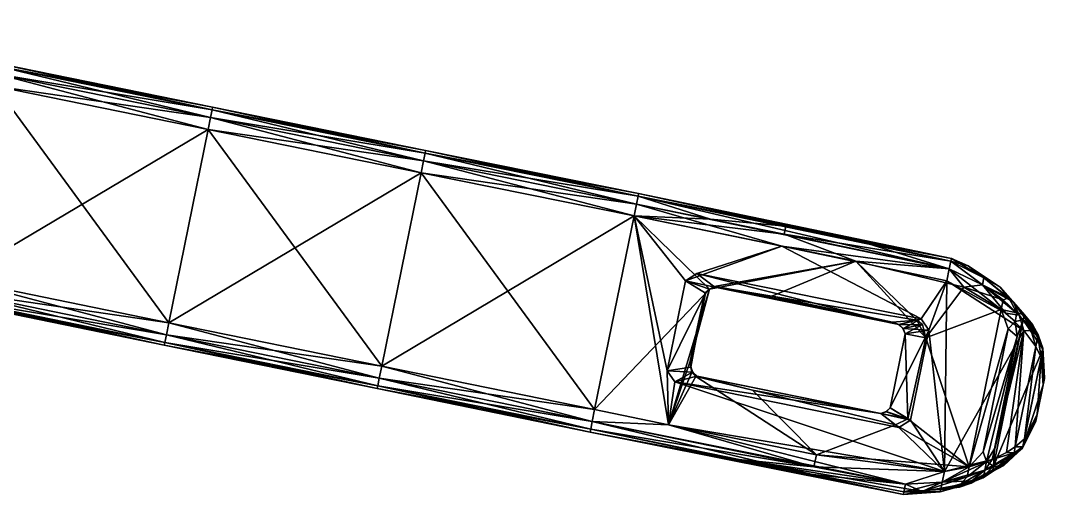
# Model space of a CAD drawing. Header units: inches. Extents: x -336 to -192, y -475 to -71.
# Drawn here: x -322.706 to -319.14, y -92.191 to -90.541 of the extents above; entities that cross this region are included whole.
import ezdxf

# ---------------------------------------------------------------- set-up
doc = ezdxf.new("R2010")
doc.units = ezdxf.units.IN

msp = doc.modelspace()

# ---------------------------------------------------------------- meshes
at = {"color": 254}
mesh = msp.add_polyface(dxfattribs=at)
corners = [(-322.7941, -90.7698, 45.3064), (-322.7857, -90.7283, 45.3272), (-322.044, -90.8788, 45.6154), (-322.7941, -90.7698, 45.9672), (-322.1893, -91.593, 46.1588), (-322.0525, -90.9204, 46.1588), (-322.0525, -90.9204, 45.5978), (-321.3024, -91.0293, 45.8523), (-322.7803, -90.7016, 45.3609), (-322.0367, -90.8426, 45.683), (-322.0386, -90.8521, 45.644), (-323.5713, -90.6222, 44.9636), (-322.7783, -90.6921, 45.4068), (-323.5273, -90.5778, 45.0059), (-323.5339, -90.5506, 45.0456), (-322.7857, -90.7283, 45.9464), (-322.1893, -91.593, 45.5978), (-321.3108, -91.0709, 45.8358), (-322.0386, -90.8521, 46.1125), (-321.2969, -91.0025, 46.3165), (-322.044, -90.8788, 46.1411), (-321.3108, -91.0709, 46.3597), (-322.7803, -90.7016, 45.9127), (-323.5463, -90.5525, 45.7784), (-321.2969, -91.0025, 45.879), (-323.5259, -90.5411, 45.723), (-322.9309, -91.4418, 45.3064), (-323.5259, -90.5411, 45.1094), (-323.5517, -90.5788, 45.8235), (-323.7026, -91.2146, 44.9535), (-323.5477, -90.6185, 45.8555), (-322.9309, -91.4418, 45.9672), (-321.3024, -91.0293, 46.3432), (-321.4478, -91.7443, 46.3597), (-321.295, -90.9931, 45.9154)]
mesh.append_faces([[corners[k] for k in face] for face in [(0, 1, 2, 0), (3, 4, 5, 3), (6, 2, 7, 6), (8, 9, 10, 8), (11, 1, 0, 11), (8, 12, 9, 8), (13, 14, 8, 13), (15, 3, 5, 15), (16, 6, 17, 16), (1, 10, 2, 1), (9, 18, 19, 9), (20, 5, 21, 20), (12, 22, 18, 12), (23, 15, 22, 23), (2, 10, 24, 2), (25, 23, 22, 25), (15, 5, 20, 15), (13, 8, 1, 13), (26, 6, 16, 26), (14, 27, 12, 14), (23, 28, 15, 23), (29, 0, 26, 29), (22, 15, 20, 22), (0, 2, 6, 0), (30, 31, 3, 30), (22, 20, 18, 22), (18, 20, 32, 18), (3, 31, 4, 3), (14, 12, 8, 14), (5, 4, 33, 5), (1, 8, 10, 1), (27, 25, 22, 27), (10, 9, 34, 10), (27, 22, 12, 27), (28, 3, 15, 28), (26, 0, 6, 26), (12, 18, 9, 12)]], dxfattribs={"vtx3": -1, "color": 254})
mesh = msp.add_polyface(dxfattribs=at)
corners = [(-319.464, -91.3696, 46.3916), (-320.5553, -91.153, 46.4349), (-319.783, -91.3097, 46.4332), (-320.0459, -91.2843, 45.9659), (-320.0404, -91.2575, 45.9929), (-319.4659, -91.3789, 45.9567), (-320.5692, -91.2215, 45.9588), (-320.3033, -91.2321, 45.9729), (-319.4713, -91.4055, 45.9277), (-319.797, -91.3782, 45.9363), (-322.0525, -90.9204, 46.1588), (-321.4478, -91.7443, 46.3597), (-321.3108, -91.0709, 46.3597), (-320.5553, -91.153, 46.0016), (-322.0367, -90.8426, 45.683), (-321.2969, -91.0025, 46.3165), (-321.295, -90.9931, 45.9154), (-321.2969, -91.0025, 45.879), (-320.5533, -91.1435, 46.0376), (-320.7063, -91.8955, 46.4777), (-320.5692, -91.2215, 46.4777), (-322.0386, -90.8521, 45.644), (-322.044, -90.8788, 46.1411), (-321.3024, -91.0293, 46.3432), (-320.0544, -91.326, 46.4778), (-320.3897, -91.4467, 46.4833), (-322.0525, -90.9204, 45.5978), (-321.3024, -91.0293, 45.8523), (-321.3108, -91.0709, 45.8358), (-320.5607, -91.1798, 45.9751), (-320.5607, -91.1798, 46.4614), (-319.4713, -91.4055, 46.46), (-322.0386, -90.8521, 46.1125), (-322.044, -90.8788, 45.6154)]
mesh.append_faces([[corners[k] for k in face] for face in [(0, 1, 2, 0), (3, 4, 5, 3), (6, 7, 3, 6), (3, 5, 8, 3), (6, 3, 9, 6), (10, 11, 12, 10), (13, 5, 4, 13), (14, 15, 16, 14), (17, 18, 13, 17), (12, 19, 20, 12), (21, 16, 17, 21), (22, 12, 23, 22), (18, 1, 0, 18), (24, 20, 25, 24), (18, 0, 5, 18), (17, 16, 18, 17), (26, 27, 28, 26), (28, 27, 29, 28), (6, 29, 7, 6), (30, 20, 24, 30), (1, 31, 2, 1), (15, 30, 1, 15), (23, 12, 20, 23), (28, 29, 6, 28), (32, 23, 15, 32), (1, 30, 31, 1), (7, 13, 4, 7), (16, 15, 1, 16), (27, 13, 29, 27), (7, 4, 3, 7), (15, 23, 30, 15), (13, 18, 5, 13), (30, 24, 31, 30), (33, 17, 27, 33), (23, 20, 30, 23), (27, 17, 13, 27), (16, 1, 18, 16), (29, 13, 7, 29)]], dxfattribs={"vtx3": -1, "color": 254})
mesh = msp.add_polyface(dxfattribs=at)
corners = [(-322.9393, -91.4833, 45.3272), (-322.1893, -91.593, 45.5978), (-322.1978, -91.6346, 45.6154), (-322.2052, -91.6708, 45.683), (-321.4617, -91.8127, 45.879), (-321.4637, -91.8221, 45.9154), (-321.4563, -91.7858, 46.3432), (-321.4617, -91.8126, 46.3165), (-320.7202, -91.9639, 46.4349), (-321.4563, -91.7858, 45.8523), (-320.7148, -91.9371, 45.9751), (-321.4637, -91.8221, 46.2801), (-320.7202, -91.9639, 46.0016), (-322.2032, -91.6614, 45.644), (-320.7222, -91.9734, 46.3989), (-321.4478, -91.7443, 45.8358), (-321.3108, -91.0709, 45.8358), (-320.5692, -91.2215, 45.9588), (-322.1978, -91.6346, 46.1411), (-322.2032, -91.6614, 46.1125), (-322.1893, -91.593, 46.1588), (-321.4478, -91.7443, 46.3597), (-321.3108, -91.0709, 46.3597), (-320.7063, -91.8955, 46.4777), (-322.9448, -91.5101, 45.3609), (-322.9309, -91.4418, 45.9672), (-322.9393, -91.4833, 45.9464), (-322.9309, -91.4418, 45.3064), (-320.7148, -91.9371, 46.4614), (-320.7063, -91.8955, 45.9588), (-322.9467, -91.5196, 45.4068), (-322.9448, -91.5101, 45.9127)]
mesh.append_faces([[corners[k] for k in face] for face in [(0, 1, 2, 0), (3, 4, 5, 3), (6, 7, 8, 6), (4, 9, 10, 4), (11, 5, 12, 11), (3, 13, 4, 3), (11, 12, 14, 11), (13, 2, 9, 13), (2, 15, 9, 2), (1, 16, 15, 1), (15, 16, 17, 15), (18, 7, 6, 18), (19, 3, 5, 19), (18, 19, 7, 18), (20, 6, 21, 20), (20, 18, 6, 20), (22, 21, 23, 22), (24, 2, 13, 24), (7, 11, 14, 7), (25, 26, 18, 25), (0, 27, 1, 0), (24, 0, 2, 24), (19, 5, 11, 19), (21, 6, 28, 21), (13, 9, 4, 13), (9, 15, 29, 9), (30, 13, 3, 30), (5, 4, 12, 5), (31, 3, 19, 31), (19, 11, 7, 19), (30, 24, 13, 30), (31, 30, 3, 31), (2, 1, 15, 2), (4, 10, 12, 4), (26, 19, 18, 26), (25, 18, 20, 25), (7, 14, 8, 7), (26, 31, 19, 26)]], dxfattribs={"vtx3": -1, "color": 254})
mesh = msp.add_polyface(dxfattribs=at)
corners = [(-321.4563, -91.7858, 46.3432), (-320.7202, -91.9639, 46.4349), (-320.7148, -91.9371, 46.4614), (-320.3651, -91.7656, 46.4334), (-320.3503, -91.7792, 46.4334), (-320.3646, -91.7655, 45.9516), (-321.4478, -91.7443, 45.8358), (-320.5692, -91.2215, 45.9588), (-320.7063, -91.8955, 45.9588), (-320.7222, -91.9734, 46.3989), (-320.7202, -91.9639, 46.0016), (-319.6311, -92.1909, 45.9961), (-320.3535, -91.7801, 45.9493), (-320.449, -91.9479, 45.9565), (-320.3677, -91.7661, 45.9497), (-320.5692, -91.2215, 46.4777), (-320.7063, -91.8955, 46.4777), (-320.449, -91.9479, 46.4778), (-320.7148, -91.9371, 45.9751), (-319.9427, -92.0946, 45.9533), (-320.3272, -91.5101, 45.9516), (-320.3718, -91.7475, 45.9516), (-320.3737, -91.7264, 45.9501), (-320.3059, -91.4765, 45.9516), (-319.9482, -92.1214, 46.4332), (-320.4535, -91.7602, 46.4833), (-320.3722, -91.7475, 46.4334), (-320.3499, -91.7791, 45.9516), (-320.3199, -91.49, 46.4334), (-320.3897, -91.4467, 46.4833), (-320.3062, -91.4763, 46.4334), (-321.4563, -91.7858, 45.8523), (-320.2055, -92.0689, 45.9929), (-320.4267, -91.7988, 46.4834), (-321.4478, -91.7443, 46.3597)]
mesh.append_faces([[corners[k] for k in face] for face in [(0, 1, 2, 0), (3, 4, 5, 3), (6, 7, 8, 6), (9, 10, 11, 9), (12, 13, 14, 12), (15, 16, 17, 15), (10, 18, 19, 10), (20, 21, 22, 20), (18, 8, 13, 18), (18, 13, 19, 18), (8, 7, 23, 8), (1, 9, 24, 1), (25, 3, 26, 25), (16, 2, 17, 16), (2, 1, 24, 2), (5, 4, 27, 5), (15, 17, 25, 15), (25, 26, 28, 25), (29, 25, 28, 29), (29, 15, 25, 29), (5, 27, 12, 5), (29, 28, 30, 29), (31, 8, 18, 31), (10, 19, 32, 10), (13, 23, 22, 13), (21, 3, 5, 21), (22, 14, 13, 22), (3, 25, 33, 3), (34, 2, 16, 34), (20, 26, 21, 20), (26, 3, 21, 26), (8, 23, 13, 8), (14, 5, 12, 14), (17, 33, 25, 17), (33, 4, 3, 33), (21, 14, 22, 21), (14, 21, 5, 14)]], dxfattribs={"vtx3": -1, "color": 254})
mesh = msp.add_polyface(dxfattribs=at)
corners = [(-320.2899, -91.4674, 45.9493), (-319.797, -91.3782, 45.9363), (-320.0898, -91.5002, 45.9436), (-320.1565, -91.828, 45.9436), (-319.9343, -92.0529, 45.9363), (-320.3535, -91.7801, 45.9493), (-320.7148, -91.9371, 46.4614), (-319.9482, -92.1214, 46.4332), (-319.6237, -92.155, 46.46), (-319.9427, -92.0946, 45.9533), (-320.449, -91.9479, 45.9565), (-320.2873, -91.4694, 46.4334), (-320.3062, -91.4763, 46.4334), (-320.2869, -91.4697, 45.9516), (-320.3059, -91.4765, 45.9516), (-320.3195, -91.4903, 45.9516), (-320.3199, -91.49, 46.4334), (-320.3272, -91.5101, 45.9516), (-320.3499, -91.7791, 45.9516), (-320.35, -91.4216, 46.4834), (-320.3897, -91.4467, 46.4833), (-319.7103, -91.9093, 45.9516), (-320.2633, -91.4707, 45.9516), (-320.4267, -91.7988, 46.4834), (-319.4883, -92.1107, 46.4778), (-319.6466, -91.9578, 46.4839), (-320.449, -91.9479, 46.4778), (-319.71, -91.9095, 46.4334), (-320.3722, -91.7475, 46.4334), (-320.7222, -91.9734, 46.3989), (-319.6311, -92.1909, 45.9961), (-319.6292, -92.1815, 46.431), (-320.3503, -91.7792, 46.4334), (-320.7202, -91.9639, 46.0016), (-320.2055, -92.0689, 45.9929), (-320.3217, -91.4889, 45.95), (-320.3737, -91.7264, 45.9501), (-320.5692, -91.2215, 45.9588), (-320.0544, -91.326, 46.4778), (-319.647, -91.5997, 46.4334), (-319.6696, -91.5915, 45.9516)]
mesh.append_faces([[corners[k] for k in face] for face in [(0, 1, 2, 0), (3, 4, 5, 3), (6, 7, 8, 6), (9, 10, 4, 9), (11, 12, 13, 11), (0, 13, 14, 0), (15, 16, 17, 15), (5, 18, 3, 5), (11, 19, 20, 11), (18, 21, 3, 18), (22, 11, 13, 22), (23, 24, 25, 23), (14, 1, 0, 14), (23, 26, 24, 23), (23, 25, 27, 23), (16, 28, 17, 16), (29, 30, 31, 29), (7, 29, 31, 7), (32, 27, 18, 32), (18, 27, 21, 18), (33, 34, 30, 33), (26, 6, 8, 26), (35, 17, 36, 35), (14, 16, 15, 14), (14, 37, 1, 14), (26, 8, 24, 26), (13, 12, 14, 13), (4, 10, 5, 4), (20, 12, 11, 20), (35, 15, 17, 35), (38, 20, 19, 38), (36, 14, 35, 36), (19, 11, 39, 19), (22, 13, 0, 22), (0, 2, 40, 0), (12, 16, 14, 12), (32, 23, 27, 32), (15, 35, 14, 15)]], dxfattribs={"vtx3": -1, "color": 254})
mesh = msp.add_polyface(dxfattribs=at)
corners = [(-319.6254, -91.6315, 45.9516), (-319.5642, -91.5993, 45.909), (-319.5532, -91.6456, 45.907), (-319.5429, -91.6186, 46.4839), (-319.6774, -91.8889, 46.4334), (-319.6068, -91.9327, 46.4839), (-319.6474, -91.5998, 45.9516), (-319.647, -91.5997, 46.4334), (-319.6696, -91.5915, 45.9516), (-319.4027, -92.0951, 45.8855), (-319.6157, -91.9272, 45.9075), (-319.6322, -91.6134, 46.4334), (-319.6326, -91.6135, 45.9516), (-320.0898, -91.5002, 45.9436), (-319.797, -91.3782, 45.9363), (-319.5848, -91.5838, 45.911), (-319.625, -91.6314, 46.4334), (-319.6778, -91.8887, 45.9516), (-319.5697, -91.58, 46.4839), (-319.783, -91.3097, 46.4332), (-319.4713, -91.4055, 46.46), (-319.4659, -91.3789, 46.431), (-320.0544, -91.326, 46.4778), (-320.35, -91.4216, 46.4834), (-319.4211, -91.4698, 45.9031), (-320.2873, -91.4694, 46.4334), (-320.2633, -91.4707, 45.9516), (-319.464, -91.3696, 46.3916), (-320.0459, -91.2843, 45.9659), (-319.4713, -91.4055, 45.9277), (-319.4796, -91.4467, 46.4778), (-320.2899, -91.4674, 45.9493), (-319.4883, -92.1107, 46.4778)]
mesh.append_faces([[corners[k] for k in face] for face in [(0, 1, 2, 0), (3, 4, 5, 3), (6, 7, 8, 6), (2, 9, 10, 2), (0, 11, 12, 0), (1, 12, 6, 1), (13, 14, 15, 13), (4, 16, 17, 4), (17, 16, 0, 17), (18, 11, 3, 18), (15, 6, 8, 15), (19, 20, 21, 19), (18, 22, 23, 18), (16, 11, 0, 16), (14, 24, 2, 14), (1, 0, 12, 1), (18, 7, 11, 18), (0, 2, 10, 0), (6, 15, 1, 6), (8, 25, 26, 8), (10, 17, 0, 10), (27, 19, 21, 27), (14, 28, 29, 14), (23, 7, 18, 23), (3, 11, 16, 3), (15, 14, 2, 15), (11, 7, 12, 11), (12, 7, 6, 12), (2, 1, 15, 2), (20, 22, 30, 20), (3, 16, 4, 3), (8, 26, 31, 8), (13, 15, 8, 13), (3, 30, 18, 3), (3, 32, 30, 3), (14, 29, 24, 14), (22, 18, 30, 22), (7, 25, 8, 7)]], dxfattribs={"vtx3": -1, "color": 254})
mesh = msp.add_polyface(dxfattribs=at)
corners = [(-319.4713, -91.4055, 46.46), (-319.4796, -91.4467, 46.4778), (-319.2747, -91.5599, 46.4778), (-319.2478, -91.5219, 46.4293), (-319.2286, -91.5662, 46.4596), (-319.1632, -91.6401, 46.426), (-319.3561, -91.4614, 46.4595), (-319.2912, -91.547, 45.8855), (-319.2361, -91.5582, 45.914), (-319.2422, -91.5883, 45.8957), (-319.4059, -91.3952, 45.9904), (-319.2945, -91.4695, 46.3881), (-319.2946, -91.4695, 45.977), (-319.3512, -91.437, 46.4298), (-319.4659, -91.3789, 45.9567), (-319.464, -91.3696, 46.3916), (-319.2638, -91.5061, 45.9346), (-319.21, -91.5652, 45.9667), (-319.2843, -91.5132, 45.9042), (-319.4659, -91.3789, 46.431), (-319.2119, -91.6195, 46.4745), (-319.4713, -91.4055, 45.9277), (-319.3561, -91.4614, 45.914), (-319.2137, -91.5832, 45.9384), (-319.4211, -91.4698, 45.9031), (-319.3512, -91.437, 45.9437), (-319.2667, -91.6144, 45.8824), (-319.5532, -91.6456, 45.907)]
mesh.append_faces([[corners[k] for k in face] for face in [(0, 1, 2, 0), (3, 4, 5, 3), (0, 2, 6, 0), (7, 8, 9, 7), (10, 11, 12, 10), (10, 13, 11, 10), (14, 15, 10, 14), (8, 16, 17, 8), (12, 11, 3, 12), (18, 16, 8, 18), (13, 3, 11, 13), (15, 19, 13, 15), (4, 2, 20, 4), (21, 14, 22, 21), (9, 8, 23, 9), (24, 21, 22, 24), (16, 12, 17, 16), (8, 17, 23, 8), (13, 6, 3, 13), (17, 3, 5, 17), (24, 18, 7, 24), (22, 14, 25, 22), (3, 6, 4, 3), (10, 15, 13, 10), (7, 9, 26, 7), (25, 10, 12, 25), (24, 22, 18, 24), (25, 12, 16, 25), (22, 25, 16, 22), (22, 16, 18, 22), (1, 20, 2, 1), (14, 10, 25, 14), (6, 2, 4, 6), (19, 0, 6, 19), (27, 24, 7, 27), (7, 18, 8, 7), (12, 3, 17, 12), (19, 6, 13, 19)]], dxfattribs={"vtx3": -1, "color": 254})
mesh = msp.add_polyface(dxfattribs=at)
corners = [(-319.1446, -91.8089, 46.3483), (-319.1426, -91.7991, 46.3483), (-319.1401, -91.7866, 46.3483), (-319.1398, -91.7849, 46.3483), (-319.1446, -91.8089, 46.3483), (-319.1401, -91.7866, 46.3483), (-319.1825, -91.6048, 46.0793), (-319.1622, -91.6351, 46.1924), (-319.1459, -91.6851, 46.262), (-319.21, -91.5652, 45.9667), (-319.1632, -91.6401, 46.426), (-319.1813, -91.5992, 46.1086), (-319.1451, -91.6811, 46.3969), (-319.1517, -91.7138, 46.4237), (-319.1426, -91.7991, 46.3483), (-319.1411, -91.7915, 46.3483), (-319.2137, -91.5832, 45.9384), (-319.2667, -91.6144, 45.8824), (-319.2422, -91.5883, 45.8957), (-319.2345, -91.6405, 45.903), (-319.2119, -91.6195, 46.4745), (-319.2414, -92.0245, 46.4512), (-319.1704, -91.6755, 46.4512), (-319.2286, -91.5662, 46.4596), (-319.1857, -91.6207, 46.4533), (-319.1656, -91.9121, 46.3483), (-319.1411, -91.7915, 46.3483), (-319.2093, -91.9966, 46.4237), (-319.4796, -91.4467, 46.4778), (-319.4883, -92.1107, 46.4778)]
mesh.append_faces([[corners[k] for k in face] for face in [(0, 1, 2, 0), (0, 2, 3, 0), (4, 3, 5, 4), (6, 7, 8, 6), (9, 10, 11, 9), (11, 10, 7, 11), (12, 13, 14, 12), (12, 14, 15, 12), (16, 6, 8, 16), (17, 18, 19, 17), (20, 21, 22, 20), (23, 20, 24, 23), (10, 23, 24, 10), (13, 25, 4, 13), (8, 3, 2, 8), (7, 10, 12, 7), (8, 12, 3, 8), (7, 12, 8, 7), (24, 22, 10, 24), (13, 4, 14, 13), (1, 26, 2, 1), (12, 15, 5, 12), (22, 27, 13, 22), (9, 11, 6, 9), (12, 5, 3, 12), (24, 20, 22, 24), (8, 26, 1, 8), (10, 22, 13, 10), (10, 13, 12, 10), (14, 5, 15, 14), (28, 29, 20, 28), (19, 18, 16, 19), (16, 9, 6, 16), (6, 11, 7, 6), (8, 1, 0, 8), (14, 4, 5, 14), (8, 2, 26, 8)]], dxfattribs={"vtx3": -1, "color": 254})
mesh = msp.add_polyface(dxfattribs=at)
corners = [(-319.3538, -92.0427, 45.8824), (-319.2667, -91.6144, 45.8824), (-319.2345, -91.6405, 45.903), (-319.2151, -92.0253, 46.4091), (-319.2159, -92.0293, 46.2742), (-319.1705, -91.9361, 46.3483), (-319.1692, -91.9295, 46.3483), (-319.1702, -91.9344, 46.3483), (-319.1398, -91.7849, 46.3483), (-319.1676, -91.9219, 46.3483), (-319.1702, -91.9344, 46.3483), (-319.2119, -91.6195, 46.4745), (-319.3216, -92.0686, 46.4772), (-319.2719, -92.0442, 46.4665), (-319.3415, -92.0764, 45.8957), (-319.3141, -92.0314, 45.903), (-319.1704, -91.6755, 46.4512), (-319.2414, -92.0245, 46.4512), (-319.2093, -91.9966, 46.4237), (-319.4027, -92.0951, 45.8855), (-319.1517, -91.7138, 46.4237), (-319.1656, -91.9121, 46.3483), (-319.1656, -91.9121, 46.3483), (-319.1676, -91.9219, 46.3483), (-319.1446, -91.8089, 46.3483), (-319.1459, -91.6851, 46.262), (-319.2912, -91.547, 45.8855), (-319.1692, -91.9295, 46.3483), (-319.5532, -91.6456, 45.907), (-319.2137, -91.5832, 45.9384), (-319.3173, -92.0923, 45.9384), (-319.1446, -91.8089, 46.3483), (-319.4883, -92.1107, 46.4778)]
mesh.append_faces([[corners[k] for k in face] for face in [(0, 1, 2, 0), (3, 4, 5, 3), (6, 7, 8, 6), (9, 6, 8, 9), (4, 10, 5, 4), (11, 12, 13, 11), (14, 2, 15, 14), (16, 17, 18, 16), (11, 13, 17, 11), (19, 1, 0, 19), (20, 18, 21, 20), (4, 22, 23, 4), (22, 24, 8, 22), (4, 25, 24, 4), (19, 26, 1, 19), (17, 3, 18, 17), (18, 9, 21, 18), (18, 3, 6, 18), (4, 23, 27, 4), (3, 7, 6, 3), (0, 2, 14, 0), (23, 22, 8, 23), (19, 28, 26, 19), (27, 23, 8, 27), (4, 24, 22, 4), (15, 29, 30, 15), (21, 9, 8, 21), (15, 2, 29, 15), (30, 29, 25, 30), (31, 21, 8, 31), (11, 32, 12, 11), (3, 5, 7, 3), (30, 25, 4, 30), (18, 6, 9, 18), (4, 27, 10, 4), (7, 5, 8, 7), (10, 27, 8, 10), (5, 10, 8, 5)]], dxfattribs={"vtx3": -1, "color": 254})
mesh = msp.add_polyface(dxfattribs=at)
corners = [(-319.496, -92.1485, 45.914), (-319.4883, -92.1107, 45.8957), (-319.4027, -92.0951, 45.8855), (-319.659, -91.9484, 45.911), (-319.9343, -92.0529, 45.9363), (-320.1565, -91.828, 45.9436), (-319.6237, -92.155, 46.46), (-319.9482, -92.1214, 46.4332), (-319.6292, -92.1815, 46.431), (-319.496, -92.1485, 46.4595), (-319.5009, -92.1729, 46.4298), (-319.3934, -92.1435, 46.429), (-320.2055, -92.0689, 45.9929), (-319.9427, -92.0946, 45.9533), (-319.6237, -92.155, 45.9277), (-319.6068, -91.9327, 46.4839), (-319.691, -91.9027, 46.4334), (-319.71, -91.9095, 46.4334), (-319.6311, -92.1909, 45.9961), (-319.5658, -92.1809, 45.9505), (-319.6466, -91.9578, 46.4839), (-319.7103, -91.9093, 45.9516), (-319.6157, -91.9272, 45.9075), (-319.4883, -92.1107, 46.4778), (-319.5429, -91.6186, 46.4839), (-319.5027, -92.1815, 45.9841), (-319.6914, -91.9024, 45.9516), (-319.6778, -91.8887, 45.9516), (-319.6774, -91.8889, 46.4334), (-319.4345, -92.1572, 45.936), (-319.395, -92.151, 45.9757), (-319.4096, -92.129, 45.9042)]
mesh.append_faces([[corners[k] for k in face] for face in [(0, 1, 2, 0), (3, 4, 5, 3), (4, 3, 2, 4), (6, 7, 8, 6), (9, 10, 11, 9), (12, 13, 14, 12), (15, 16, 17, 15), (18, 12, 19, 18), (12, 14, 19, 12), (17, 20, 15, 17), (3, 21, 22, 3), (23, 15, 20, 23), (15, 23, 24, 15), (18, 19, 25, 18), (19, 14, 0, 19), (6, 8, 9, 6), (21, 26, 22, 21), (8, 18, 25, 8), (9, 8, 10, 9), (8, 25, 10, 8), (26, 27, 22, 26), (4, 2, 1, 4), (14, 1, 0, 14), (16, 28, 26, 16), (5, 21, 3, 5), (25, 19, 29, 25), (22, 2, 3, 22), (23, 6, 9, 23), (15, 28, 16, 15), (13, 4, 1, 13), (17, 16, 21, 17), (13, 1, 14, 13), (21, 16, 26, 21), (10, 25, 30, 10), (19, 0, 31, 19), (26, 28, 27, 26), (19, 31, 29, 19)]], dxfattribs={"vtx3": -1, "color": 254})
mesh = msp.add_polyface(dxfattribs=at)
corners = [(-319.3477, -92.1065, 46.4596), (-319.3934, -92.1435, 46.429), (-319.2801, -92.0847, 46.4317), (-319.2813, -92.0904, 46.1086), (-319.2159, -92.0293, 46.2742), (-319.2458, -92.046, 46.4416), (-319.4883, -92.1107, 46.4778), (-319.496, -92.1485, 46.4595), (-319.3216, -92.0686, 46.4772), (-319.353, -92.1328, 46.3895), (-319.3516, -92.126, 45.9437), (-319.3209, -92.1103, 45.9667), (-319.4361, -92.1652, 46.3881), (-319.395, -92.151, 45.9757), (-319.2151, -92.0253, 46.4091), (-319.496, -92.1485, 45.914), (-319.4027, -92.0951, 45.8855), (-319.4096, -92.129, 45.9042), (-319.2719, -92.0442, 46.4665), (-319.2414, -92.0245, 46.4512), (-319.3415, -92.0764, 45.8957), (-319.3141, -92.0314, 45.903), (-319.3173, -92.0923, 45.9384), (-319.3477, -92.1065, 45.914), (-319.5009, -92.1729, 46.4298), (-319.4345, -92.1572, 45.936), (-319.2769, -92.0689, 46.0578), (-319.3538, -92.0427, 45.8824), (-319.5027, -92.1815, 45.9841)]
mesh.append_faces([[corners[k] for k in face] for face in [(0, 1, 2, 0), (2, 3, 4, 2), (0, 2, 5, 0), (6, 7, 8, 6), (9, 10, 11, 9), (8, 0, 5, 8), (9, 11, 2, 9), (1, 9, 2, 1), (7, 1, 0, 7), (12, 13, 10, 12), (5, 2, 14, 5), (15, 16, 17, 15), (18, 5, 19, 18), (8, 5, 18, 8), (20, 21, 22, 20), (17, 16, 20, 17), (3, 11, 4, 3), (8, 7, 0, 8), (2, 4, 14, 2), (23, 20, 22, 23), (19, 5, 14, 19), (24, 12, 1, 24), (25, 23, 10, 25), (11, 22, 26, 11), (17, 20, 23, 17), (16, 27, 20, 16), (25, 17, 23, 25), (2, 11, 3, 2), (13, 25, 10, 13), (12, 10, 9, 12), (28, 25, 13, 28), (26, 22, 4, 26), (11, 26, 4, 11), (1, 12, 9, 1), (10, 23, 22, 10), (24, 13, 12, 24), (10, 22, 11, 10)]], dxfattribs={"vtx3": -1, "color": 254})

doc.saveas('drawing.dxf')
